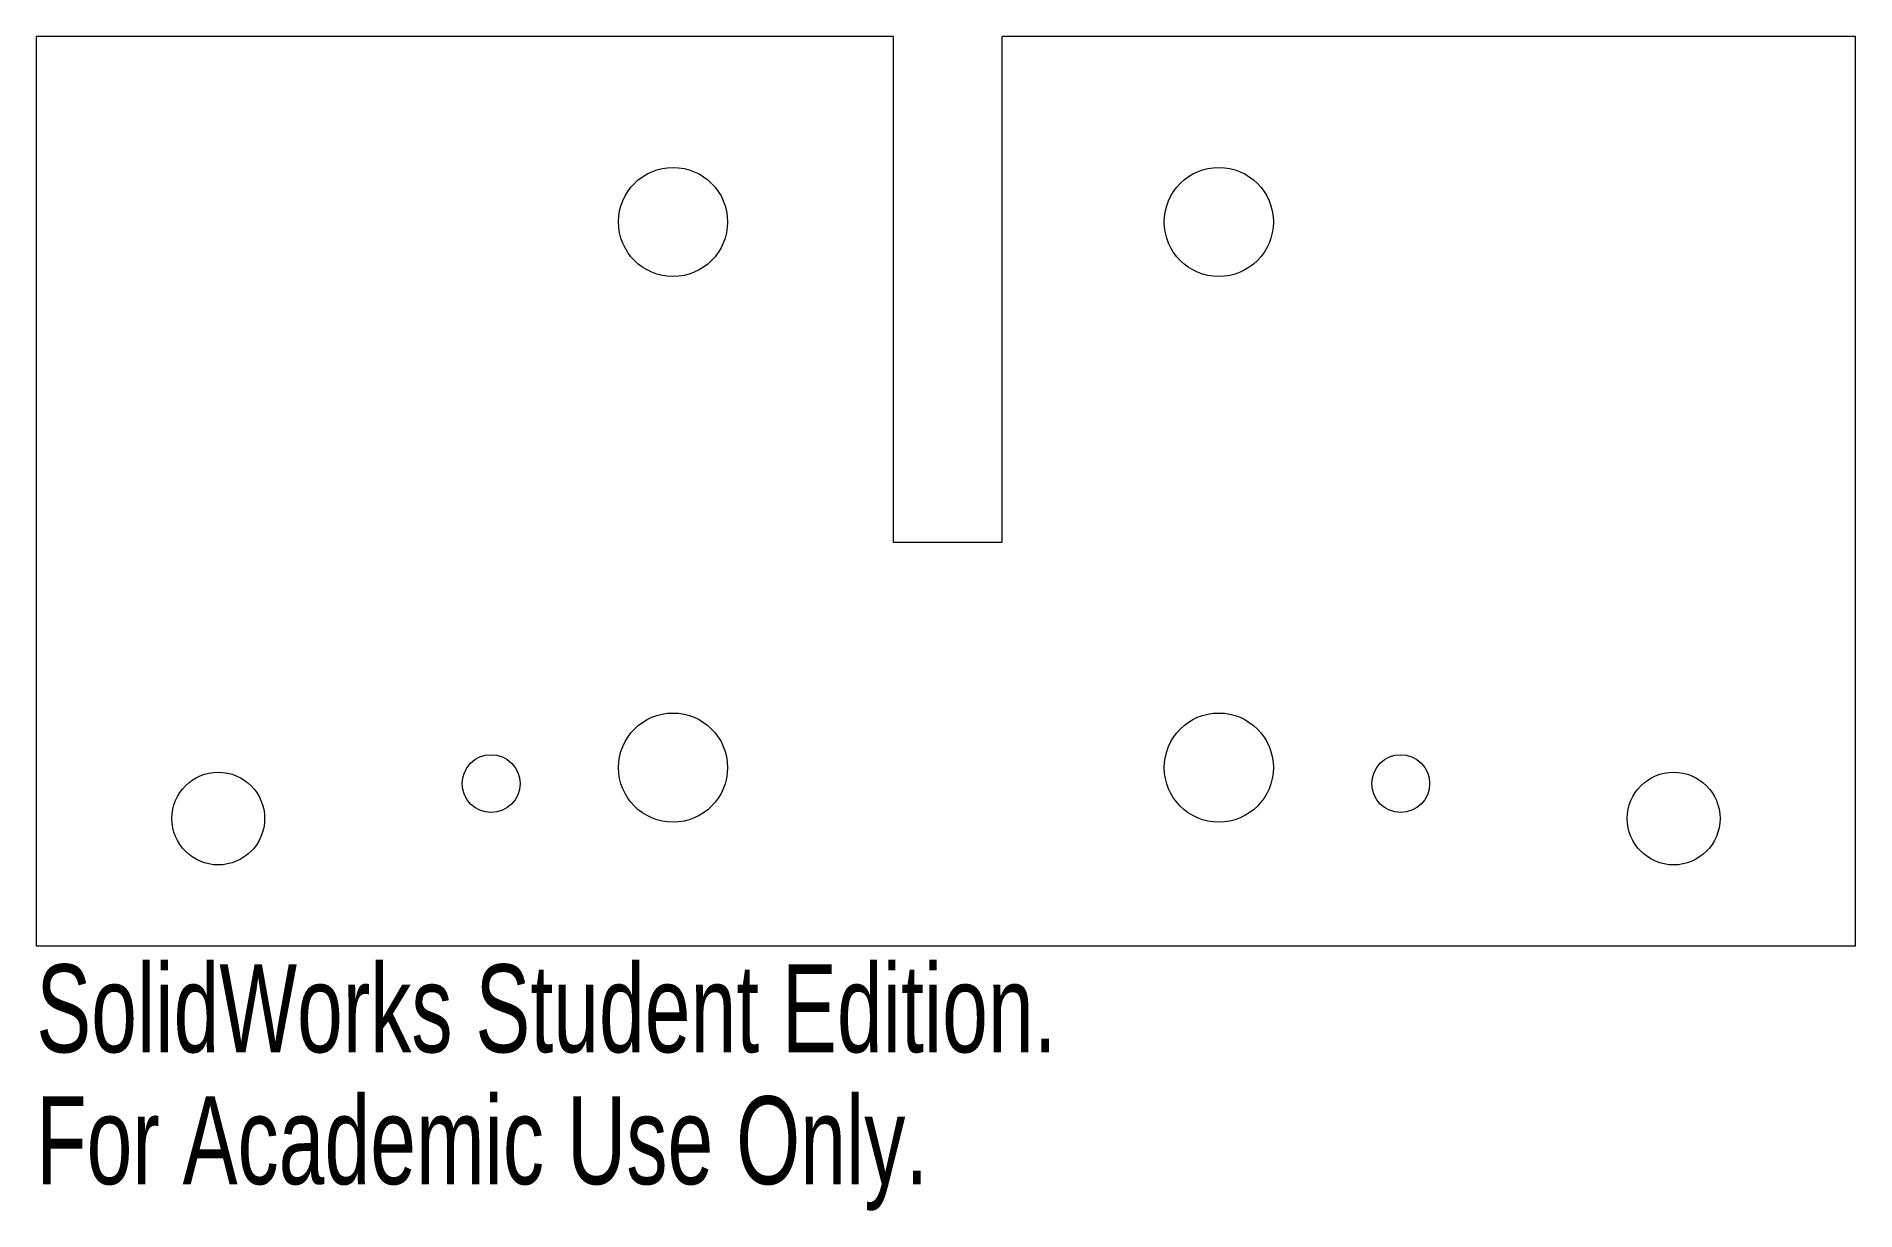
# Model space of a CAD drawing. Header units: millimetres. Extents: x -71 to 29, y -48 to 17.
import ezdxf

# ---------------------------------------------------------------- set-up
doc = ezdxf.new("R2010")
doc.units = ezdxf.units.MM
doc.styles.add('SLDTEXTSTYLE0', font='TXT', dxfattribs={"width": 0.7})

msp = doc.modelspace()

# ---------------------------------------------------------------- linework, layer by layer
at = {"color": 7, "linetype": 'Continuous', "lineweight": 15}
for p, q in [((-71.31, 16.53), (-71.31, -33.47)), ((-24.21, 16.53), (-71.31, 16.53)), ((-24.21, 16.53), (-24.21, -11.27)), ((-18.21, -11.27), (-18.21, 16.53)), ((28.69, 16.53), (-18.21, 16.53)), ((28.69, -33.47), (28.69, 16.53)), ((-37.9, 3.79), (-37.9, 3.79)), ((-34.71, 3.79), (-34.71, 3.79)), ((-7.9, 3.79), (-7.9, 3.79)), ((-4.71, 3.79), (-4.71, 3.79)), ((-24.21, -11.27), (-18.21, -11.27)), ((-37.9, -21.13), (-37.9, -21.13)), ((-34.71, -21.13), (-34.71, -21.13)), ((-7.9, -21.13), (-7.9, -21.13)), ((-4.71, -21.13), (-4.71, -21.13)), ((-71.31, -33.47), (28.69, -33.47))]:
    msp.add_line(p, q, dxfattribs=at)
for centre, radius in [((-36.31, 6.33), 3), ((-6.31, 6.33), 3), ((-36.31, -23.67), 3), ((-6.31, -23.67), 3), ((-46.31, -24.55), 1.59), ((3.69, -24.55), 1.59), ((-61.31, -26.47), 2.55), ((18.69, -26.47), 2.55)]:
    msp.add_circle(centre, radius, dxfattribs=at)

# ---------------------------------------------------------------- texts
at = {"color": 7, "linetype": 'Continuous', "char_height": 4.8336, "attachment_point": 1, "style": 'SLDTEXTSTYLE0'}
for s, insert in [('SolidWorks Student Edition.', (-71.31, -34.49)), ('For Academic Use Only.', (-71.31, -41.74))]:
    msp.add_mtext(s, dxfattribs=dict(at, insert=insert))

doc.saveas('drawing.dxf')
